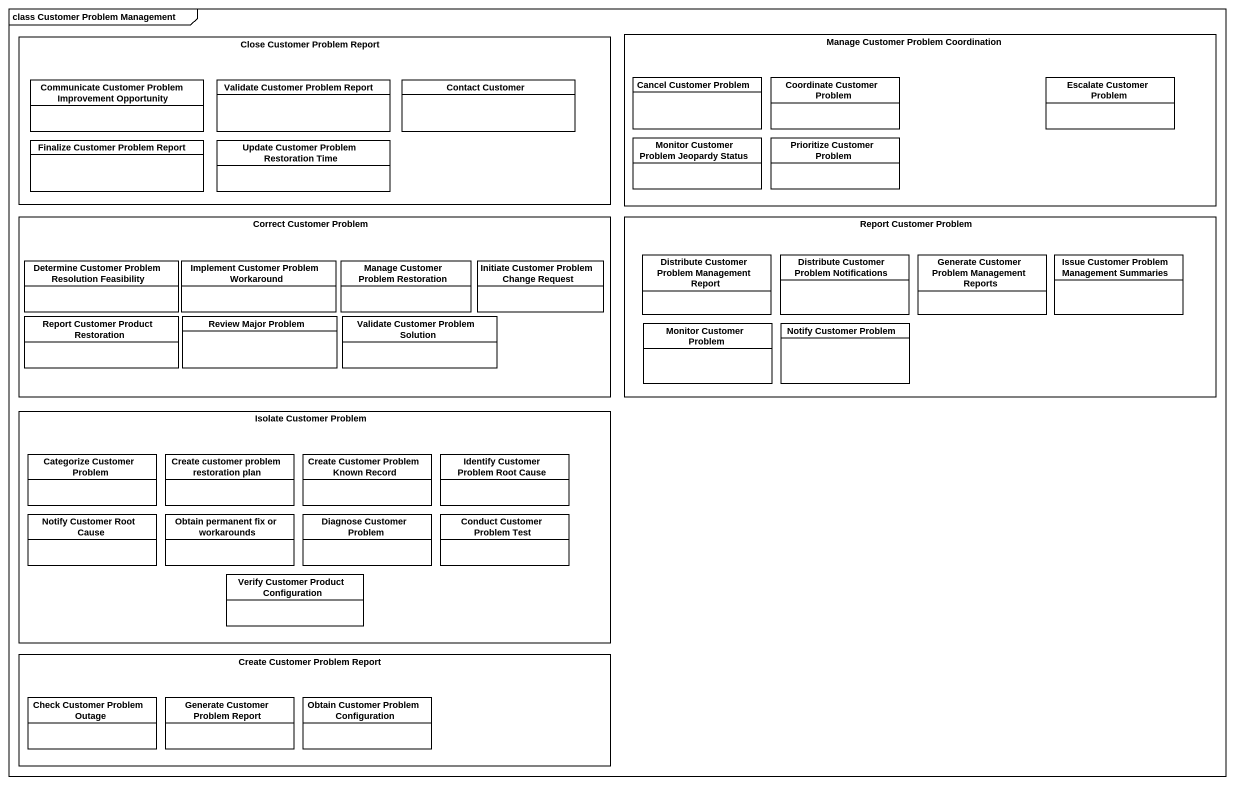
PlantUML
@startuml
mainframe class Customer Problem Management
hide circle
hide empty members
rectangle "Close Customer Problem Report" as Close_Customer_Problem {
  class "Communicate Customer Problem Improvement Opportunity" as Communicate_Customer #FFFFFF
  class "Validate Customer Problem Report" as Validate_Customer_Problem #FFFFFF
  class "Contact Customer" as Contact_Customer #FFFFFF
  class "Finalize Customer Problem Report" as Finalize_Customer_Problem #FFFFFF
  class "Update Customer Problem Restoration Time" as Update_Customer_Problem #FFFFFF
}
rectangle "Manage Customer Problem Coordination" as Manage_Customer_Problem {
  class "Cancel Customer Problem" as Cancel_Customer_Problem #FFFFFF
  class "Coordinate Customer Problem" as Coordinate_Customer_Problem #FFFFFF
  class "Escalate Customer Problem" as Escalate_Customer_Problem #FFFFFF
  class "Monitor Customer Problem Jeopardy Status" as Monitor_Customer_Problem #FFFFFF
  class "Prioritize Customer Problem" as Prioritize_Customer_Problem #FFFFFF
}
rectangle "Correct Customer Problem" as Correct_Customer_Problem {
  class "Determine Customer Problem Resolution Feasibility" as Determine_Customer_Problem #FFFFFF
  class "Implement Customer Problem Workaround" as Implement_Customer_Problem #FFFFFF
  class "Manage Customer Problem Restoration" as Manage_Customer_Problem_2 #FFFFFF
  class "Initiate Customer Problem Change Request" as Initiate_Customer_Problem #FFFFFF
  class "Report Customer Product Restoration" as Report_Customer_Product #FFFFFF
  class "Review Major Problem" as Review_Major_Problem #FFFFFF
  class "Validate Customer Problem Solution" as Validate_Customer_Problem_2 #FFFFFF
}
rectangle "Report Customer Problem" as Report_Customer_Problem {
  class "Distribute Customer Problem Management Report" as Distribute_Customer_Problem #FFFFFF
  class "Distribute Customer Problem Notifications" as Distribute_Customer_Problem_2 #FFFFFF
  class "Generate Customer Problem Management Reports" as Generate_Customer_Problem #FFFFFF
  class "Issue Customer Problem Management Summaries" as Issue_Customer_Problem #FFFFFF
  class "Monitor Customer Problem" as Monitor_Customer_Problem_2 #FFFFFF
  class "Notify Customer Problem" as Notify_Customer_Problem #FFFFFF
}
rectangle "Isolate Customer Problem" as Isolate_Customer_Problem {
  class "Categorize Customer Problem" as Categorize_Customer_Problem #FFFFFF
  class "Create customer problem restoration plan" as Create_customer_problem #FFFFFF
  class "Create Customer Problem Known Record" as Create_Customer_Problem #FFFFFF
  class "Identify Customer Problem Root Cause" as Identify_Customer_Problem #FFFFFF
  class "Notify Customer Root Cause" as Notify_Customer_Root_Cause #FFFFFF
  class "Obtain permanent fix or workarounds" as Obtain_permanent_fix_or #FFFFFF
  class "Diagnose Customer Problem" as Diagnose_Customer_Problem #FFFFFF
  class "Conduct Customer Problem Test" as Conduct_Customer_Problem #FFFFFF
  class "Verify Customer Product Configuration" as Verify_Customer_Product #FFFFFF
}
rectangle "Create Customer Problem Report" as Create_Customer_Problem_2 {
  class "Check Customer Problem Outage" as Check_Customer_Problem #FFFFFF
  class "Generate Customer Problem Report" as Generate_Customer_Problem_2 #FFFFFF
  class "Obtain Customer Problem Configuration" as Obtain_Customer_Problem #FFFFFF
}
@enduml
